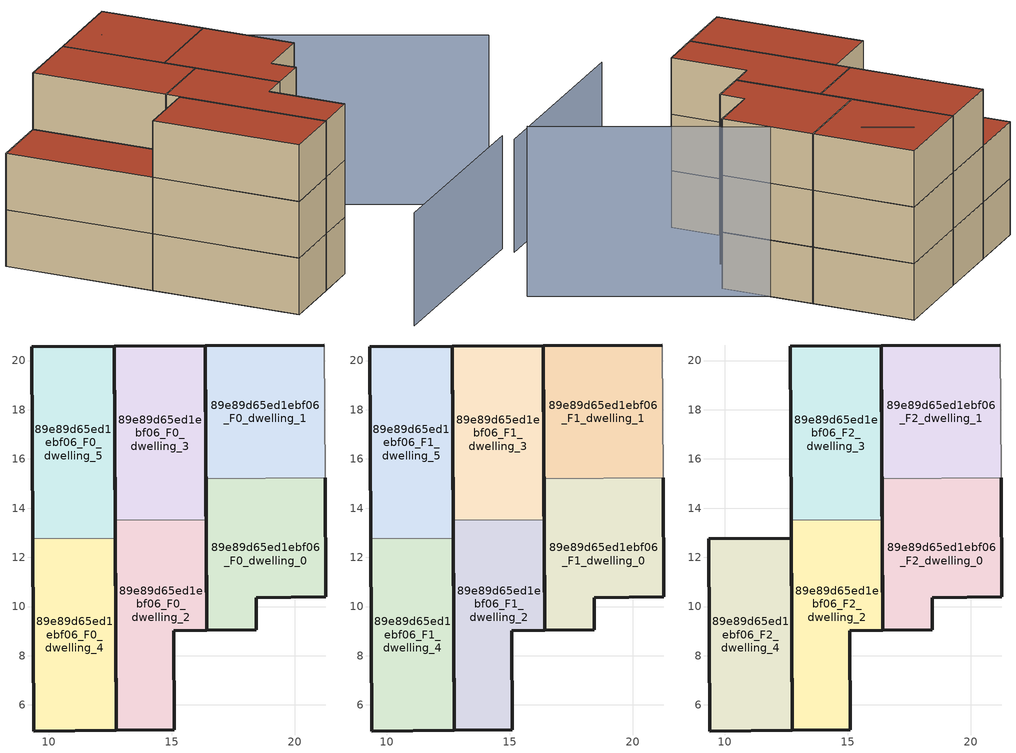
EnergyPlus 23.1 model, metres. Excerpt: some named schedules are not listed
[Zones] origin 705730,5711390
89e89d65ed1ebf06_F0_dwelling_0
 floor ground (EU_floor_Construction): 21.27,10.39 21.24,15.23 16.4,15.2 16.43,9.03 18.45,9.05 18.45,10.36 z0
 wall outside (EU_wall_Construction): 21.24,15.23 21.27,10.39 18.45,10.36 18.45,9.05 16.43,9.03 16.4,15.2 z0:3
 wall to 89e89d65ed1ebf06_F0_dwelling_1 (EU_wall_Construction): 16.4,15.2 21.24,15.23 z0:3
89e89d65ed1ebf06_F0_dwelling_1
 floor ground (EU_floor_Construction): 21.24,15.23 21.21,20.63 16.36,20.6 16.4,15.2 z0
 wall outside (EU_wall_Construction): 16.4,15.2 16.36,20.6 21.21,20.63 z0:3
 wall adiabatic (EU_wall_Construction): 21.21,20.63 21.24,15.23 z0:3
89e89d65ed1ebf06_F0_dwelling_2
 floor ground (EU_floor_Construction): 15.11,4.98 15.09,9.02 16.43,9.03 16.41,13.53 12.71,13.51 12.76,4.96 z0
 wall outside (EU_wall_Construction): 16.41,13.53 16.43,9.03 15.09,9.02 15.11,4.98 12.76,4.96 12.71,13.51 z0:3
 wall to 89e89d65ed1ebf06_F0_dwelling_3 (EU_wall_Construction): 12.71,13.51 16.41,13.53 z0:3
89e89d65ed1ebf06_F0_dwelling_3
 floor ground (EU_floor_Construction): 16.41,13.53 16.36,20.6 12.67,20.58 12.71,13.51 z0
 wall outside (EU_wall_Construction): 12.71,13.51 12.67,20.58 16.36,20.6 16.41,13.53 z0:3
89e89d65ed1ebf06_F0_dwelling_4
 floor ground (EU_floor_Construction): 12.76,4.96 12.71,12.77 9.36,12.75 9.41,4.94 z0
 wall outside (EU_wall_Construction): 12.71,12.77 12.76,4.96 9.41,4.94 9.36,12.75 z0:3
 wall to 89e89d65ed1ebf06_F0_dwelling_5 (EU_wall_Construction): 9.36,12.75 12.71,12.77 z0:3
89e89d65ed1ebf06_F0_dwelling_5
 floor ground (EU_floor_Construction): 12.71,12.77 12.67,20.58 9.31,20.56 9.36,12.75 z0
 wall outside (EU_wall_Construction): 9.36,12.75 9.31,20.56 12.67,20.58 12.71,12.77 z0:3
89e89d65ed1ebf06_F1_dwelling_0
 floor to 89e89d65ed1ebf06_F0_dwelling_0 (EU_floor_Construction): 21.27,10.39 21.24,15.23 16.4,15.2 16.43,9.03 18.45,9.05 18.45,10.36 z3
 wall outside (EU_wall_Construction): 21.24,15.23 21.27,10.39 18.45,10.36 18.45,9.05 16.43,9.03 16.4,15.2 z3:6
 wall to 89e89d65ed1ebf06_F1_dwelling_1 (EU_wall_Construction): 16.4,15.2 21.24,15.23 z3:6
89e89d65ed1ebf06_F1_dwelling_1
 floor to 89e89d65ed1ebf06_F0_dwelling_1 (EU_floor_Construction): 21.24,15.23 21.21,20.63 16.36,20.6 16.4,15.2 z3
 wall outside (EU_wall_Construction): 16.4,15.2 16.36,20.6 21.21,20.63 z3:6
 wall adiabatic (EU_wall_Construction): 21.21,20.63 21.24,15.23 z3:6
89e89d65ed1ebf06_F1_dwelling_2
 floor to 89e89d65ed1ebf06_F0_dwelling_2 (EU_floor_Construction): 15.11,4.98 15.09,9.02 16.43,9.03 16.41,13.53 12.71,13.51 12.76,4.96 z3
 wall outside (EU_wall_Construction): 16.41,13.53 16.43,9.03 15.09,9.02 15.11,4.98 12.76,4.96 12.71,13.51 z3:6
 wall to 89e89d65ed1ebf06_F1_dwelling_3 (EU_wall_Construction): 12.71,13.51 16.41,13.53 z3:6
89e89d65ed1ebf06_F1_dwelling_3
 floor to 89e89d65ed1ebf06_F0_dwelling_3 (EU_floor_Construction): 16.41,13.53 16.36,20.6 12.67,20.58 12.71,13.51 z3
 wall outside (EU_wall_Construction): 12.71,13.51 12.67,20.58 16.36,20.6 16.41,13.53 z3:6
89e89d65ed1ebf06_F1_dwelling_4
 floor to 89e89d65ed1ebf06_F0_dwelling_4 (EU_floor_Construction): 12.76,4.96 12.71,12.77 9.36,12.75 9.41,4.94 z3
 wall outside (EU_wall_Construction): 12.71,12.77 12.76,4.96 9.41,4.94 9.36,12.75 z3:6
 wall to 89e89d65ed1ebf06_F1_dwelling_5 (EU_wall_Construction): 9.36,12.75 12.71,12.77 z3:6
89e89d65ed1ebf06_F1_dwelling_5
 floor to 89e89d65ed1ebf06_F0_dwelling_5 (EU_floor_Construction): 12.71,12.77 12.67,20.58 9.31,20.56 9.36,12.75 z3
 wall outside (EU_wall_Construction): 9.36,12.75 9.31,20.56 12.67,20.58 12.71,12.77 z3:6
 roof outside (EU_roof_Construction): 12.67,20.58 12.71,12.77 9.36,12.75 9.31,20.56 z6
89e89d65ed1ebf06_F2_dwelling_0
 floor to 89e89d65ed1ebf06_F1_dwelling_0 (EU_floor_Construction): 21.27,10.39 21.24,15.23 16.4,15.2 16.43,9.03 18.45,9.05 18.45,10.36 z6
 wall outside (EU_wall_Construction): 21.24,15.23 21.27,10.39 18.45,10.36 18.45,9.05 16.43,9.03 16.4,15.2 z6:9
 wall to 89e89d65ed1ebf06_F2_dwelling_1 (EU_wall_Construction): 16.4,15.2 21.24,15.23 z6:9
 roof outside (EU_roof_Construction): 21.24,15.23 21.27,10.39 18.45,10.36 18.45,9.05 16.43,9.03 16.4,15.2 z9
89e89d65ed1ebf06_F2_dwelling_1
 floor to 89e89d65ed1ebf06_F1_dwelling_1 (EU_floor_Construction): 21.24,15.23 21.21,20.63 16.36,20.6 16.4,15.2 z6
 wall outside (EU_wall_Construction): 16.4,15.2 16.36,20.6 21.21,20.63 z6:9
 wall adiabatic (EU_wall_Construction): 21.21,20.63 21.24,15.23 z6:9
 roof outside (EU_roof_Construction): 21.21,20.63 21.24,15.23 16.4,15.2 16.36,20.6 z9
89e89d65ed1ebf06_F2_dwelling_2
 floor to 89e89d65ed1ebf06_F1_dwelling_2 (EU_floor_Construction): 15.11,4.98 15.09,9.02 16.43,9.03 16.41,13.53 12.71,13.51 12.76,4.96 z6
 wall outside (EU_wall_Construction): 16.41,13.53 16.43,9.03 15.09,9.02 15.11,4.98 12.76,4.96 12.71,13.51 z6:9
 wall to 89e89d65ed1ebf06_F2_dwelling_3 (EU_wall_Construction): 12.71,13.51 16.41,13.53 z6:9
 roof outside (EU_roof_Construction): 16.41,13.53 16.43,9.03 15.09,9.02 15.11,4.98 12.76,4.96 12.71,13.51 z9
89e89d65ed1ebf06_F2_dwelling_3
 floor to 89e89d65ed1ebf06_F1_dwelling_3 (EU_floor_Construction): 16.41,13.53 16.36,20.6 12.67,20.58 12.71,13.51 z6
 wall outside (EU_wall_Construction): 12.71,13.51 12.67,20.58 16.36,20.6 16.41,13.53 z6:9
 roof outside (EU_roof_Construction): 16.36,20.6 16.41,13.53 12.71,13.51 12.67,20.58 z9
89e89d65ed1ebf06_F2_dwelling_4
 floor to 89e89d65ed1ebf06_F1_dwelling_4 (EU_floor_Construction): 12.76,4.96 12.71,12.77 9.36,12.75 9.41,4.94 z6
 wall outside (EU_wall_Construction): 9.41,4.94 9.36,12.75 12.71,12.77 12.76,4.96 9.41,4.94 z6:9
 roof outside (EU_roof_Construction): 12.71,12.77 12.76,4.96 9.41,4.94 9.36,12.75 z9
shading: 10.35,-0.8 21.07,-0.81 z0:6; 25.97,2.04 18.46,19.45 z0:9
[Building]
EU S2 Campaign: North Axis=0; Terrain=City; Solar Distribution=FullExterior
[Site:Location]
London: Latitude=51.5; Longitude=-0.5; Time Zone=0; Elevation=25
[SizingPeriod:WeatherFileDays]
AnnualSizingPeriod: Begin Month=1; Begin Day of Month=1; End Month=12; End Day of Month=31; Day of Week for Start Day=Monday; Use Weather File Daylight Saving Period=No; Use Weather File Rain and Snow Indicators=No
[MATERIAL]
EU_InternalMass_Material: Roughness=MediumRough; Thickness=0.1; Conductivity=1; Density=1800; Specific Heat=900; Thermal Absorptance=0.9; Solar Absorptance=0.7; Visible Absorptance=0.7
[MATERIAL:NOMASS] Roughness=MediumRough; Thermal Absorptance=0.9; Solar Absorptance=0.7; Visible Absorptance=0.7
Name | Thermal Resistance
EU_wall_NoMass | 1.04674
EU_roof_NoMass | 4.32442
EU_floor_NoMass | 2.04616
[CONSTRUCTION]
EU_wall_Construction: EU_wall_NoMass
EU_roof_Construction: EU_roof_NoMass
EU_floor_Construction: EU_floor_NoMass
EU_InternalMass_Construction: EU_InternalMass_Material
[ZONE] Type=1; Multiplier=1; Ceiling Height=autocalculate; Floor Area=autocalculate; Part of Total Floor Area=Yes
Name | Volume
89e89d65ed1ebf06_F0_dwelling_0; 89e89d65ed1ebf06_F1_dwelling_0; 89e89d65ed1ebf06_F2_dwelling_0 | 78.5149
89e89d65ed1ebf06_F0_dwelling_1; 89e89d65ed1ebf06_F1_dwelling_1; 89e89d65ed1ebf06_F2_dwelling_1 | 78.5259
89e89d65ed1ebf06_F0_dwelling_2; 89e89d65ed1ebf06_F1_dwelling_2; 89e89d65ed1ebf06_F2_dwelling_2 | 78.5215
89e89d65ed1ebf06_F0_dwelling_3; 89e89d65ed1ebf06_F1_dwelling_3; 89e89d65ed1ebf06_F2_dwelling_3 | 78.5295
89e89d65ed1ebf06_F0_dwelling_4; 89e89d65ed1ebf06_F1_dwelling_4; 89e89d65ed1ebf06_F2_dwelling_4 | 78.5251
89e89d65ed1ebf06_F0_dwelling_5; 89e89d65ed1ebf06_F1_dwelling_5 | 78.5281
[INTERNALMASS] Construction=EU_InternalMass_Construction
Name | Zone or ZoneList | Surface Area
89e89d65ed1ebf06_F0_dwelling_0_EU_InternalMass | 89e89d65ed1ebf06_F0_dwelling_0 | 26.1724
89e89d65ed1ebf06_F0_dwelling_1_EU_InternalMass | 89e89d65ed1ebf06_F0_dwelling_1 | 26.176
89e89d65ed1ebf06_F0_dwelling_2_EU_InternalMass | 89e89d65ed1ebf06_F0_dwelling_2 | 26.1741
89e89d65ed1ebf06_F0_dwelling_3_EU_InternalMass | 89e89d65ed1ebf06_F0_dwelling_3 | 26.1773
89e89d65ed1ebf06_F0_dwelling_4_EU_InternalMass | 89e89d65ed1ebf06_F0_dwelling_4 | 26.176
89e89d65ed1ebf06_F0_dwelling_5_EU_InternalMass | 89e89d65ed1ebf06_F0_dwelling_5 | 26.1761
89e89d65ed1ebf06_F1_dwelling_0_EU_InternalMass | 89e89d65ed1ebf06_F1_dwelling_0 | 26.1724
89e89d65ed1ebf06_F1_dwelling_1_EU_InternalMass | 89e89d65ed1ebf06_F1_dwelling_1 | 26.176
89e89d65ed1ebf06_F1_dwelling_2_EU_InternalMass | 89e89d65ed1ebf06_F1_dwelling_2 | 26.1741
89e89d65ed1ebf06_F1_dwelling_3_EU_InternalMass | 89e89d65ed1ebf06_F1_dwelling_3 | 26.1773
89e89d65ed1ebf06_F1_dwelling_4_EU_InternalMass | 89e89d65ed1ebf06_F1_dwelling_4 | 26.176
89e89d65ed1ebf06_F1_dwelling_5_EU_InternalMass | 89e89d65ed1ebf06_F1_dwelling_5 | 26.1761
89e89d65ed1ebf06_F2_dwelling_0_EU_InternalMass | 89e89d65ed1ebf06_F2_dwelling_0 | 31.4064
89e89d65ed1ebf06_F2_dwelling_1_EU_InternalMass | 89e89d65ed1ebf06_F2_dwelling_1 | 31.4081
89e89d65ed1ebf06_F2_dwelling_2_EU_InternalMass | 89e89d65ed1ebf06_F2_dwelling_2 | 31.4118
89e89d65ed1ebf06_F2_dwelling_3_EU_InternalMass | 89e89d65ed1ebf06_F2_dwelling_3 | 31.4115
89e89d65ed1ebf06_F2_dwelling_4_EU_InternalMass | 89e89d65ed1ebf06_F2_dwelling_4 | 31.4117
[OTHEREQUIPMENT] Fuel Type=Electricity; Design Level Calculation Method=Watts/Area; Power per Zone Floor Area=1; Fraction Latent=0; Fraction Radiant=0; Fraction Lost=0; Carbon Dioxide Generation Rate=0; EndUse Subcategory=EU_Step8_InternalGains
Name | Zone or ZoneList or Space or SpaceList | Schedule
EU_Step8_InternalGain_89e89d65ed1ebf06_F0_dwelling_0_f000 | 89e89d65ed1ebf06_F0_dwelling_0 | EU_Step8_GainSchedule_89e89d65ed1ebf06_F0_dwelling_0_f000
EU_Step8_InternalGain_89e89d65ed1ebf06_F0_dwelling_1_f000 | 89e89d65ed1ebf06_F0_dwelling_1 | EU_Step8_GainSchedule_89e89d65ed1ebf06_F0_dwelling_1_f000
EU_Step8_InternalGain_89e89d65ed1ebf06_F0_dwelling_2_f000 | 89e89d65ed1ebf06_F0_dwelling_2 | EU_Step8_GainSchedule_89e89d65ed1ebf06_F0_dwelling_2_f000
EU_Step8_InternalGain_89e89d65ed1ebf06_F0_dwelling_3_f000 | 89e89d65ed1ebf06_F0_dwelling_3 | EU_Step8_GainSchedule_89e89d65ed1ebf06_F0_dwelling_3_f000
EU_Step8_InternalGain_89e89d65ed1ebf06_F0_dwelling_4_f000 | 89e89d65ed1ebf06_F0_dwelling_4 | EU_Step8_GainSchedule_89e89d65ed1ebf06_F0_dwelling_4_f000
EU_Step8_InternalGain_89e89d65ed1ebf06_F0_dwelling_5_f000 | 89e89d65ed1ebf06_F0_dwelling_5 | EU_Step8_GainSchedule_89e89d65ed1ebf06_F0_dwelling_5_f000
EU_Step8_InternalGain_89e89d65ed1ebf06_F1_dwelling_0_f000 | 89e89d65ed1ebf06_F1_dwelling_0 | EU_Step8_GainSchedule_89e89d65ed1ebf06_F1_dwelling_0_f000
EU_Step8_InternalGain_89e89d65ed1ebf06_F1_dwelling_1_f000 | 89e89d65ed1ebf06_F1_dwelling_1 | EU_Step8_GainSchedule_89e89d65ed1ebf06_F1_dwelling_1_f000
EU_Step8_InternalGain_89e89d65ed1ebf06_F1_dwelling_2_f000 | 89e89d65ed1ebf06_F1_dwelling_2 | EU_Step8_GainSchedule_89e89d65ed1ebf06_F1_dwelling_2_f000
EU_Step8_InternalGain_89e89d65ed1ebf06_F1_dwelling_3_f000 | 89e89d65ed1ebf06_F1_dwelling_3 | EU_Step8_GainSchedule_89e89d65ed1ebf06_F1_dwelling_3_f000
EU_Step8_InternalGain_89e89d65ed1ebf06_F1_dwelling_4_f000 | 89e89d65ed1ebf06_F1_dwelling_4 | EU_Step8_GainSchedule_89e89d65ed1ebf06_F1_dwelling_4_f000
EU_Step8_InternalGain_89e89d65ed1ebf06_F1_dwelling_5_f000 | 89e89d65ed1ebf06_F1_dwelling_5 | EU_Step8_GainSchedule_89e89d65ed1ebf06_F1_dwelling_5_f000
EU_Step8_InternalGain_89e89d65ed1ebf06_F2_dwelling_0_f000 | 89e89d65ed1ebf06_F2_dwelling_0 | EU_Step8_GainSchedule_89e89d65ed1ebf06_F2_dwelling_0_f000
EU_Step8_InternalGain_89e89d65ed1ebf06_F2_dwelling_1_f000 | 89e89d65ed1ebf06_F2_dwelling_1 | EU_Step8_GainSchedule_89e89d65ed1ebf06_F2_dwelling_1_f000
EU_Step8_InternalGain_89e89d65ed1ebf06_F2_dwelling_2_f000 | 89e89d65ed1ebf06_F2_dwelling_2 | EU_Step8_GainSchedule_89e89d65ed1ebf06_F2_dwelling_2_f000
EU_Step8_InternalGain_89e89d65ed1ebf06_F2_dwelling_3_f000 | 89e89d65ed1ebf06_F2_dwelling_3 | EU_Step8_GainSchedule_89e89d65ed1ebf06_F2_dwelling_3_f000
EU_Step8_InternalGain_89e89d65ed1ebf06_F2_dwelling_4_f000 | 89e89d65ed1ebf06_F2_dwelling_4 | EU_Step8_GainSchedule_89e89d65ed1ebf06_F2_dwelling_4_f000
[ZONEVENTILATION:DESIGNFLOWRATE] Schedule=EU_AlwaysOn; Design Flow Rate Calculation Method=AirChanges/Hour; Air Changes per Hour=0.488719; Ventilation Type=Natural; Fan Pressure Rise=0; Fan Total Efficiency=1; Constant Term Coefficient=1; Temperature Term Coefficient=0; Velocity Term Coefficient=0; Velocity Squared Term Coefficient=0; Minimum Indoor Temperature=-100; Maximum Indoor Temperature=100; Delta Temperature=-100; Minimum Outdoor Temperature=-100; Maximum Outdoor Temperature=100; Maximum Wind Speed=40
Name | Zone or ZoneList or Space or SpaceList
EU_ConstantAir_89e89d65ed1ebf06_F0_dwelling_0 | 89e89d65ed1ebf06_F0_dwelling_0
EU_ConstantAir_89e89d65ed1ebf06_F0_dwelling_1 | 89e89d65ed1ebf06_F0_dwelling_1
EU_ConstantAir_89e89d65ed1ebf06_F0_dwelling_2 | 89e89d65ed1ebf06_F0_dwelling_2
EU_ConstantAir_89e89d65ed1ebf06_F0_dwelling_3 | 89e89d65ed1ebf06_F0_dwelling_3
EU_ConstantAir_89e89d65ed1ebf06_F0_dwelling_4 | 89e89d65ed1ebf06_F0_dwelling_4
EU_ConstantAir_89e89d65ed1ebf06_F0_dwelling_5 | 89e89d65ed1ebf06_F0_dwelling_5
EU_ConstantAir_89e89d65ed1ebf06_F1_dwelling_0 | 89e89d65ed1ebf06_F1_dwelling_0
EU_ConstantAir_89e89d65ed1ebf06_F1_dwelling_1 | 89e89d65ed1ebf06_F1_dwelling_1
EU_ConstantAir_89e89d65ed1ebf06_F1_dwelling_2 | 89e89d65ed1ebf06_F1_dwelling_2
EU_ConstantAir_89e89d65ed1ebf06_F1_dwelling_3 | 89e89d65ed1ebf06_F1_dwelling_3
EU_ConstantAir_89e89d65ed1ebf06_F1_dwelling_4 | 89e89d65ed1ebf06_F1_dwelling_4
EU_ConstantAir_89e89d65ed1ebf06_F1_dwelling_5 | 89e89d65ed1ebf06_F1_dwelling_5
EU_ConstantAir_89e89d65ed1ebf06_F2_dwelling_0 | 89e89d65ed1ebf06_F2_dwelling_0
EU_ConstantAir_89e89d65ed1ebf06_F2_dwelling_1 | 89e89d65ed1ebf06_F2_dwelling_1
EU_ConstantAir_89e89d65ed1ebf06_F2_dwelling_2 | 89e89d65ed1ebf06_F2_dwelling_2
EU_ConstantAir_89e89d65ed1ebf06_F2_dwelling_3 | 89e89d65ed1ebf06_F2_dwelling_3
EU_ConstantAir_89e89d65ed1ebf06_F2_dwelling_4 | 89e89d65ed1ebf06_F2_dwelling_4
[HVACTEMPLATE:THERMOSTAT] Constant Heating Setpoint=20; Constant Cooling Setpoint=50
EU_HeatOnly_89e89d65ed1ebf06_F0_dwelling_0; EU_HeatOnly_89e89d65ed1ebf06_F0_dwelling_1; EU_HeatOnly_89e89d65ed1ebf06_F0_dwelling_2; EU_HeatOnly_89e89d65ed1ebf06_F0_dwelling_3; EU_HeatOnly_89e89d65ed1ebf06_F0_dwelling_4; EU_HeatOnly_89e89d65ed1ebf06_F0_dwelling_5; EU_HeatOnly_89e89d65ed1ebf06_F1_dwelling_0; EU_HeatOnly_89e89d65ed1ebf06_F1_dwelling_1; EU_HeatOnly_89e89d65ed1ebf06_F1_dwelling_2; EU_HeatOnly_89e89d65ed1ebf06_F1_dwelling_3; EU_HeatOnly_89e89d65ed1ebf06_F1_dwelling_4; EU_HeatOnly_89e89d65ed1ebf06_F1_dwelling_5; EU_HeatOnly_89e89d65ed1ebf06_F2_dwelling_0; EU_HeatOnly_89e89d65ed1ebf06_F2_dwelling_1; EU_HeatOnly_89e89d65ed1ebf06_F2_dwelling_2; EU_HeatOnly_89e89d65ed1ebf06_F2_dwelling_3; EU_HeatOnly_89e89d65ed1ebf06_F2_dwelling_4
[HVACTEMPLATE:ZONE:IDEALLOADSAIRSYSTEM] System Availability Schedule=EU_AlwaysOn; Maximum Heating Supply Air Temperature=50; Minimum Cooling Supply Air Temperature=13; Maximum Heating Supply Air Humidity Ratio=0.0156; Minimum Cooling Supply Air Humidity Ratio=0.0077; Heating Limit=NoLimit; Cooling Limit=NoLimit; Heating Availability Schedule=EU_AlwaysOn; Cooling Availability Schedule=EU_CoolingOff; Dehumidification Control Type=ConstantSensibleHeatRatio; Cooling Sensible Heat Ratio=0.7; Dehumidification Setpoint=60; Humidification Control Type=None; Humidification Setpoint=30; Outdoor Air Method=None; Outdoor Air Flow Rate per Person=0.00944; Outdoor Air Flow Rate per Zone Floor Area=0; Outdoor Air Flow Rate per Zone=0; Demand Controlled Ventilation Type=None; Outdoor Air Economizer Type=NoEconomizer; Heat Recovery Type=None; Sensible Heat Recovery Effectiveness=0.7; Latent Heat Recovery Effectiveness=0.65
Name | Template Thermostat
89e89d65ed1ebf06_F0_dwelling_0 | EU_HeatOnly_89e89d65ed1ebf06_F0_dwelling_0
89e89d65ed1ebf06_F0_dwelling_1 | EU_HeatOnly_89e89d65ed1ebf06_F0_dwelling_1
89e89d65ed1ebf06_F0_dwelling_2 | EU_HeatOnly_89e89d65ed1ebf06_F0_dwelling_2
89e89d65ed1ebf06_F0_dwelling_3 | EU_HeatOnly_89e89d65ed1ebf06_F0_dwelling_3
89e89d65ed1ebf06_F0_dwelling_4 | EU_HeatOnly_89e89d65ed1ebf06_F0_dwelling_4
89e89d65ed1ebf06_F0_dwelling_5 | EU_HeatOnly_89e89d65ed1ebf06_F0_dwelling_5
89e89d65ed1ebf06_F1_dwelling_0 | EU_HeatOnly_89e89d65ed1ebf06_F1_dwelling_0
89e89d65ed1ebf06_F1_dwelling_1 | EU_HeatOnly_89e89d65ed1ebf06_F1_dwelling_1
89e89d65ed1ebf06_F1_dwelling_2 | EU_HeatOnly_89e89d65ed1ebf06_F1_dwelling_2
89e89d65ed1ebf06_F1_dwelling_3 | EU_HeatOnly_89e89d65ed1ebf06_F1_dwelling_3
89e89d65ed1ebf06_F1_dwelling_4 | EU_HeatOnly_89e89d65ed1ebf06_F1_dwelling_4
89e89d65ed1ebf06_F1_dwelling_5 | EU_HeatOnly_89e89d65ed1ebf06_F1_dwelling_5
89e89d65ed1ebf06_F2_dwelling_0 | EU_HeatOnly_89e89d65ed1ebf06_F2_dwelling_0
89e89d65ed1ebf06_F2_dwelling_1 | EU_HeatOnly_89e89d65ed1ebf06_F2_dwelling_1
89e89d65ed1ebf06_F2_dwelling_2 | EU_HeatOnly_89e89d65ed1ebf06_F2_dwelling_2
89e89d65ed1ebf06_F2_dwelling_3 | EU_HeatOnly_89e89d65ed1ebf06_F2_dwelling_3
89e89d65ed1ebf06_F2_dwelling_4 | EU_HeatOnly_89e89d65ed1ebf06_F2_dwelling_4
[SIZING:ZONE] Zone Cooling Design Supply Air Temperature Input Method=SupplyAirTemperature; Zone Cooling Design Supply Air Temperature=13; Zone Heating Design Supply Air Temperature Input Method=SupplyAirTemperature; Zone Heating Design Supply Air Temperature=50; Zone Cooling Design Supply Air Humidity Ratio=0.008; Zone Heating Design Supply Air Humidity Ratio=0.008; Cooling Design Air Flow Method=DesignDay; Cooling Design Air Flow Rate=0; Cooling Minimum Air Flow per Zone Floor Area=0.000762; Cooling Minimum Air Flow=0; Cooling Minimum Air Flow Fraction=0.2; Heating Design Air Flow Method=DesignDay; Heating Design Air Flow Rate=0; Heating Maximum Air Flow per Zone Floor Area=0.002032; Heating Maximum Air Flow=0.141576; Heating Maximum Air Flow Fraction=0.3; Account for Dedicated Outdoor Air System=No; Dedicated Outdoor Air System Control Strategy=NeutralSupplyAir; Dedicated Outdoor Air Low Setpoint Temperature for Design=autosize; Dedicated Outdoor Air High Setpoint Temperature for Design=autosize; Zone Load Sizing Method=Sensible Load Only No Latent Load; Zone Latent Cooling Design Supply Air Humidity Ratio Input Method=HumidityRatioDifference; Zone Cooling Design Supply Air Humidity Ratio Difference=0.005; Zone Latent Heating Design Supply Air Humidity Ratio Input Method=HumidityRatioDifference; Zone Humidification Design Supply Air Humidity Ratio Difference=0.005
89e89d65ed1ebf06_F0_dwelling_0; 89e89d65ed1ebf06_F0_dwelling_1; 89e89d65ed1ebf06_F0_dwelling_2; 89e89d65ed1ebf06_F0_dwelling_3; 89e89d65ed1ebf06_F0_dwelling_4; 89e89d65ed1ebf06_F0_dwelling_5; 89e89d65ed1ebf06_F1_dwelling_0; 89e89d65ed1ebf06_F1_dwelling_1; 89e89d65ed1ebf06_F1_dwelling_2; 89e89d65ed1ebf06_F1_dwelling_3; 89e89d65ed1ebf06_F1_dwelling_4; 89e89d65ed1ebf06_F1_dwelling_5; 89e89d65ed1ebf06_F2_dwelling_0; 89e89d65ed1ebf06_F2_dwelling_1; 89e89d65ed1ebf06_F2_dwelling_2; 89e89d65ed1ebf06_F2_dwelling_3; 89e89d65ed1ebf06_F2_dwelling_4
[SCHEDULE:FILE] Column Number=1; Rows to Skip at Top=0; Number of Hours of Data=8760; Column Separator=Comma; Interpolate to Timestep=No; Minutes per Item=60; Adjust Schedule for Daylight Savings=Yes
Name | File
EU_Step8_GainSchedule_89e89d65ed1ebf06_F0_dwelling_0_f000 | ../../schedules/89e89d65ed1ebf06/89e89d65ed1ebf06_F0_dwelling_0_f000_gain.csv
EU_Step8_GainSchedule_89e89d65ed1ebf06_F0_dwelling_1_f000 | ../../schedules/89e89d65ed1ebf06/89e89d65ed1ebf06_F0_dwelling_1_f000_gain.csv
